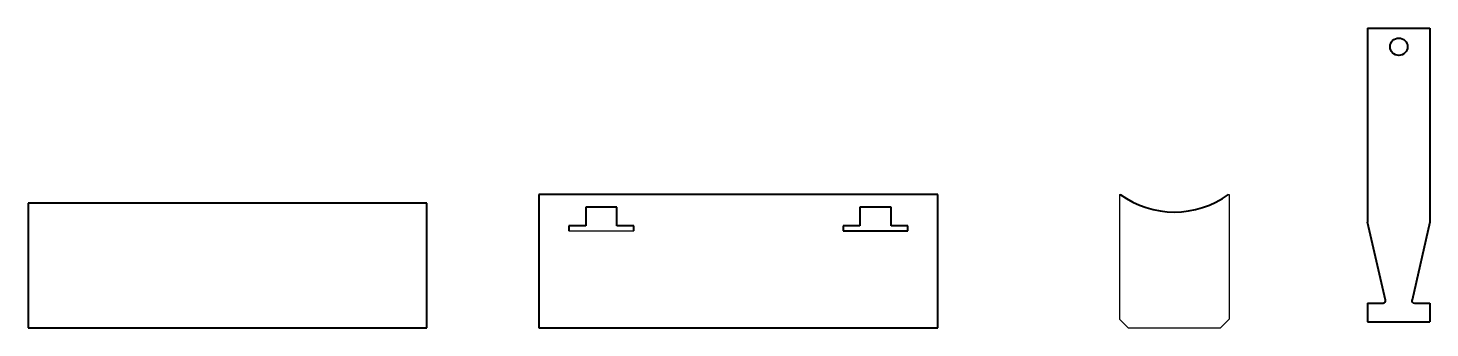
# Model space of a CAD drawing. Header units: millimetres. Extents: x 0 to 1125, y 0 to 241.
import ezdxf

# ---------------------------------------------------------------- set-up
doc = ezdxf.new("R2010")
doc.units = ezdxf.units.MM
doc.linetypes.add('K5LT_BASIC', pattern=[0])

msp = doc.modelspace()

# ---------------------------------------------------------------- linework, layer by layer
at = {"color": 7, "linetype": 'K5LT_BASIC', "lineweight": 40, "true_color": 0xffffff}
for p, q in [((1075, 240.6), (1075, 210.7)), ((1075, 240.6), (1125, 240.6)), ((1125, 240.6), (1125, 210.7)), ((1075, 210.7), (1075, 196.2)), ((1125, 210.7), (1125, 196.2)), ((1075, 196.2), (1075, 106.3)), ((1125, 196.2), (1125, 106.3)), ((730, 107), (410, 107)), ((410, 107), (410, 0)), ((730, 0), (730, 107)), ((1075, 106.3), (1075, 86.3)), ((1125, 106.3), (1125, 86.3)), ((320, 100), (0, 100)), ((0, 100), (0, 0)), ((320, 0), (320, 100)), ((447.5, 97), (447.5, 82)), ((472.5, 97), (447.5, 97)), ((472.5, 82), (472.5, 97)), ((667.5, 97), (667.5, 82)), ((692.5, 97), (667.5, 97)), ((692.5, 82), (692.5, 97)), ((434, 82), (434, 78)), ((447.5, 82), (434, 82)), ((486, 82), (472.5, 82)), ((486, 78), (486, 82)), ((654, 82), (654, 78)), ((667.5, 82), (654, 82)), ((706, 82), (692.5, 82)), ((706, 78), (706, 82)), ((1075, 86.3), (1075, 85)), ((1089.4, 22.4), (1075, 85)), ((1125, 85), (1110.6, 22.4)), ((1125, 86.3), (1125, 85)), ((654, 78), (706, 78)), ((1075, 20), (1075, 5)), ((1075, 20), (1087.5, 20)), ((1112.5, 20), (1125, 20)), ((1125, 20), (1125, 5)), ((0, 0), (320, 0)), ((410, 0), (730, 0)), ((1075, 5), (1125, 5))]:
    msp.add_line(p, q, dxfattribs=at)
for p, q in [((875.9, 107.1), (876.4, 107.1)), ((875.9, 107.1), (875.9, 7)), ((963.4, 107.1), (963.9, 107.1)), ((963.9, 107.1), (963.9, 7)), ((434, 78), (486, 78)), ((875.9, 7), (882.9, 0)), ((963.9, 7), (956.9, 0)), ((882.9, 0), (956.9, 0))]:
    msp.add_line(p, q)
msp.add_circle((1100, 225.6), 7, dxfattribs=at)
for centre, radius, start, end in [((919.9, 167), 74, 233.9963, 306.0037), ((1087.5, 22), 2, 270, 12.9946), ((1112.5, 22), 2, 167.0054, 270)]:
    msp.add_arc(centre, radius, start, end, dxfattribs=at)

doc.saveas('drawing.dxf')
